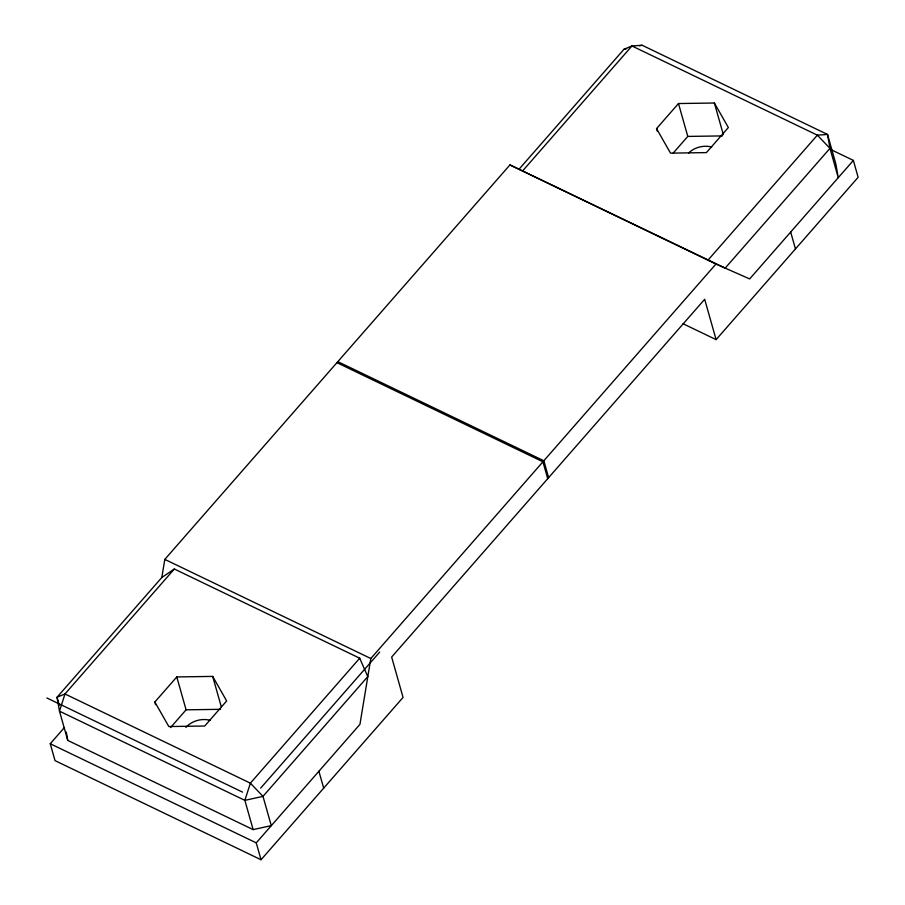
<?xml version="1.0" encoding="UTF-8"?>
<svg xmlns="http://www.w3.org/2000/svg" width="905" height="905" viewBox="0 0 905 905"><rect width="100%" height="100%" fill="white"/><g stroke="black" fill="none" stroke-linecap="round" stroke-linejoin="round"><path stroke-width="1.36" d="M59.289 705.244L57.026 697.269L64.979 693.965L250.38 783.164L262.993 796.366L271.274 825.62L253.151 829.625L67.762 740.414L59.481 711.16L57.026 697.269L161.814 577.503L164.812 559.392L509.945 164.925L725.188 268.118L829.964 148.352L827.521 134.449L642.12 45.25L631.95 45.963L623.998 49.255L519.221 169.02M853.358 160.411L749.668 278.921L715.957 264.045L370.812 658.512L359.941 724.351L256.251 842.86L261.036 859.75L403.064 697.416L391.65 657.053L704.678 299.284L716.104 339.635L858.132 177.301L853.358 160.411L831.74 150.004M174.326 569.007L64.979 693.965L59.481 711.16L244.87 800.359L262.993 796.366L367.781 676.601L359.715 658.207L174.326 569.007L161.814 577.503M522.615 170.932L631.95 45.963L817.351 135.162L829.964 148.352L838.245 177.606L835.79 163.703L827.521 134.449L817.351 135.162L708.015 260.131M261.036 859.75L55.024 760.63L50.25 743.74L64.425 727.53M154.846 702.009L176.78 676.94L212.686 676.408L226.657 700.945L204.734 726.014L168.828 726.545L154.846 702.009L155.592 704.644M656.544 128.612L678.479 103.543L714.384 103.012L728.355 127.537L706.432 152.606L670.526 153.137L656.544 128.612L657.29 131.236M170.547 727.586L186.091 709.825L220.616 709.316M673.162 153.137L687.789 136.417L722.314 135.908M359.715 658.207L250.38 783.164L244.87 800.359L253.151 829.625M260.663 788.119L379.659 652.109M623.998 49.255L626.588 48.678M639.53 45.827L642.12 45.25M790.653 232.008L795.472 248.92M509.945 164.925L715.957 264.045M683.037 323.73L716.104 339.635M337.825 361.649L543.837 460.758L548.611 477.659M336.931 362.667L542.932 461.788L547.717 478.677M164.812 559.392L370.812 658.512M318.865 771.218L323.696 788.131M46.868 697.97L242.54 792.124M50.25 743.74L256.251 842.86M714.384 103.012L723.321 134.573M678.479 103.543L687.789 136.417M212.686 676.408L221.25 706.658M176.78 676.94L186.091 709.825M66.291 732.077L67.762 740.414M688.592 152.99A19.706 14.944 -15.8 0 1 711.647 147.04M185.887 727.45A19.706 14.944 -15.8 0 1 210.062 720.312"/></g></svg>
